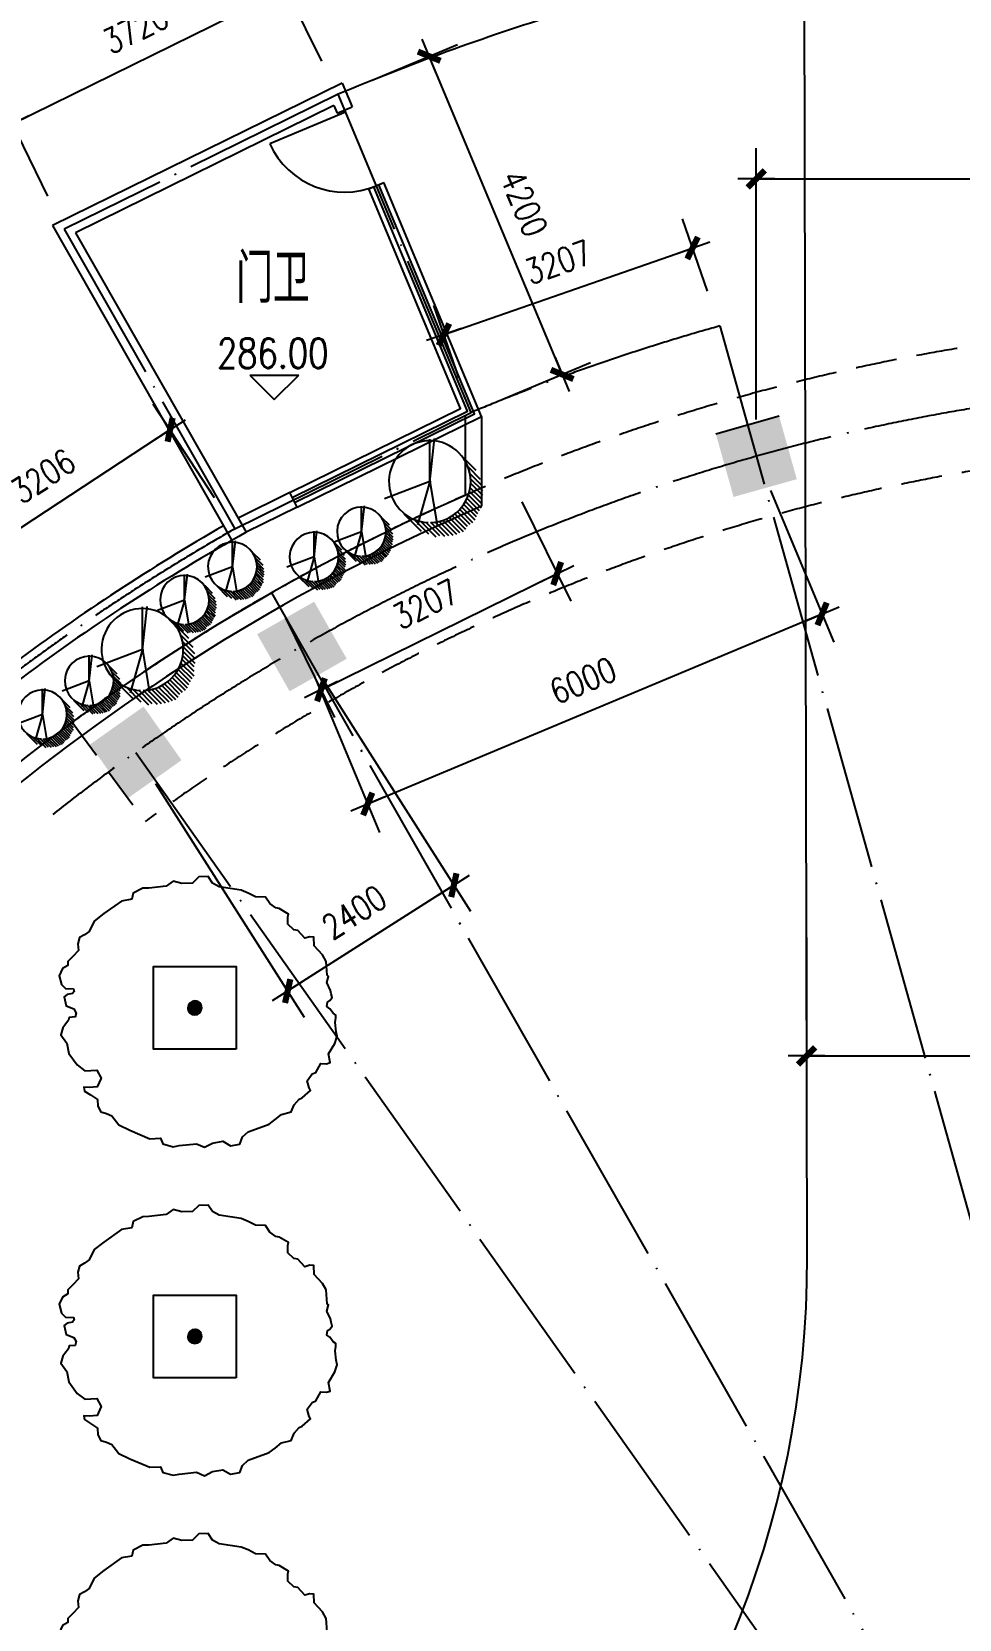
# Model space of a CAD drawing. Extents: x 325989 to 388989, y -418326 to -314916.
# Drawn here: x 343899 to 355199, y -344048 to -324717 of the extents above; entities that cross this region are included whole.
import ezdxf
from ezdxf.enums import TextEntityAlignment as Align

# ---------------------------------------------------------------- set-up
doc = ezdxf.new("R2010")
doc.units = 0
doc.header["$LTSCALE"] = 1000
doc.header["$MEASUREMENT"] = 0
for name, pattern in [('DASH', [0.35, 0.25, -0.1]), ('DOTE', [2.4200000000000004, 2, -0.2, 0.02, -0.2]), ('HIDDEN', [0.375, 0.25, -0.125])]:
    doc.linetypes.add(name, pattern=pattern)
doc.layers.get('0').update_dxf_attribs({"linetype": 'CONTINUOUS'})
doc.layers.get('DEFPOINTS').update_dxf_attribs({"color": 6, "linetype": 'CONTINUOUS'})
for name, color, linetype in [('0-TREE', 3, 'CONTINUOUS'), ('3', 84, 'CONTINUOUS'), ('7', 7, 'CONTINUOUS'), ('BB', 5, 'CONTINUOUS'), ('COLUMN', 7, 'CONTINUOUS'), ('DOTE', 1, 'DOTE'), ('LANDSCAPE-SHADOW', 15, 'CONTINUOUS'), ('LAYER1', 7, 'CONTINUOUS'), ('LAYER7', 8, 'CONTINUOUS'), ('LAYER8', 84, 'CONTINUOUS'), ('PUB_DIM', 84, 'CONTINUOUS'), ('PUB_TEXT', 7, 'CONTINUOUS'), ('WALL', 255, 'CONTINUOUS'), ('WINDOW', 84, 'CONTINUOUS')]:
    doc.layers.add(name, color=color, linetype=linetype)
doc.styles.add('DIM_FONT', font='SIMPLEX', dxfattribs={"width": 0.8})
doc.styles.add('HZ1', font='txt', dxfattribs={"width": 0.75, "height": 8, "bigfont": 'HZTXT.SHX'})
doc.dimstyles.new('DIMN', dxfattribs={"dimscale": 1.5, "dimtxt": 200, "dimasz": 1, "dimexe": 250, "dimexo": 300, "dimgap": 150, "dimtad": 1, "dimdec": 0, "dimzin": 0, "dimtxsty": 'DIM_FONT', "dimblk": '_DIMX', "dimblk1": '_DIMX', "dimblk2": '_DIMX', "dimsah": 1, "dimcen": 100, "dimdle": 250, "dimclrd": 3, "dimclre": 3, "dimclrt": 7, "dimazin": 3, "dimtfac": 1, "dimtdec": 0, "dimtix": 1, "dimtmove": 0, "dimatfit": 3, "dimtolj": 1, "dimtzin": 0})

# ---------------------------------------------------------------- blocks, each defined once
blk = doc.blocks.new('A$C145008A3')
at = {"layer": 'LAYER7'}
h = blk.add_hatch(dxfattribs=at)
h.set_pattern_fill('ANSI31', color=256, style=0)
h.set_pattern_definition([(45, (-105682.6530368356, 2901.078910894197), (-0.08838834764831843, 0.08838834764831845), [])])
h.paths.add_polyline_path([(750.4099624724768, 671.9057923479704, 1), (677.62124484792, 671.9057923479704, 1)])
blk.add_circle((714.0156036601984, 671.9057923479704), 36.39435881227337, dxfattribs=at)
at = {"layer": 'LAYER8'}
blk.add_lwpolyline([(683.275678093516, 18.86803067484652), (593.1056318603951, 12.26705728457091), (561.761507419651, 7.53474937718056), (507.2780742729083, 23.35284235819563), (495.6892391440924, 53.66177444418281), (439.8018290180626, 52.23676282764791), (337.4322283919319, 99.89646872024241), (280.8784105356899, 129.4276161440866), (245.614416678407, 177.2005528300942), (218.6127808833116, 190.1550033865788), (189.1162872881396, 199.7272884104023), (174.5889404930203, 229.5925666300864), (172.3514903856412, 264.3188566034733), (137.4024465482944, 290.0990538701335), (106.2792221100244, 310.4458816704646), (103.1736450458266, 331.0154633347156), (71.58112015901133, 341.7183700479509), (48.52215205971152, 376.2629363219603), (51.43271603505127, 423.0226113679528), (69.27517333941069, 447.6551262408611), (108.4750190307386, 456.8669674376433), (110.7809658503975, 470.6847939472354), (99.25148180068936, 479.8967645729135), (71.58112015901133, 479.8967645729135), (53.13404569897102, 489.1086057696666), (55.43999251857167, 537.4709985532972), (92.33389139029896, 560.5007956885675), (99.25148180068936, 583.5304633949418), (90.0279445706401, 601.954275217402), (60.05163610936143, 599.6513472754159), (53.13404569897102, 613.469173785008), (30.07532764808275, 634.1959135494253), (16.23989677877398, 645.7106826881936), (6.085910717956722e-05, 679.7145372824743), (23.39376792046824, 728.4388413911947), (22.95939353489666, 783.9110055714991), (54.13807514091604, 850.5277016504115), (88.51342370625935, 888.4410113351623), (150.865311610949, 895.8637030414684), (164.3765451250074, 941.538717214542), (136.3146822456911, 982.9256531569699), (94.74158585225814, 978.6375749263534), (67.05980056032422, 971.4863672110368), (66.8969101656985, 992.2884287786583), (94.43907511941507, 1017.269974980489), (124.9064230415679, 1048.218237400884), (121.6632159694855, 1082.865069957217), (131.3207456384844, 1114.64101634339), (158.9482341322873, 1128.726244581238), (183.5807294885453, 1145.759925843813), (210.9057072495052, 1198.477554135825), (262.1208199410175, 1236.522727473348), (355.7367129916965, 1299.665797294554), (411.1545803738118, 1307.034192202671), (417.8403869617323, 1338.786868532465), (469.164093249623, 1362.964000824897), (500.8624727812421, 1363.212214759522), (590.9504427760548, 1370.852093658599), (628.3983513334242, 1395.911206715013), (674.0733655065123, 1382.39997320094), (729.5455296868167, 1382.834347586511), (763.9751750503492, 1413.813636748731), (812.5133187080792, 1414.193714336099), (833.5868642666901, 1379.686502117998), (868.4198572739551, 1359.155924541366), (983.4893734706275, 1339.253638486698), (1018.291339736053, 1322.685358351519), (1056.096055824455, 1302.178050831251), (1108.62752366552, 1298.626857718991), (1129.701069224073, 1264.11964550089), (1160.595034846308, 1240.586318101341), (1178.456400074618, 1236.763640998121), (1227.235000981571, 1206.435913414243), (1223.381297136511, 1192.536845627343), (1220.712084788218, 1153.881175516828), (1251.660347208584, 1123.413827594733), (1272.49343551803, 1119.614420547878), (1307.489318919921, 1078.281781403624), (1335.171104211913, 1085.432989118955), (1355.99643583587, 1082.624156432445), (1356.353243366844, 1037.057735855764), (1398.33744408944, 988.845372987169), (1416.439266566973, 954.3148907127033), (1416.625427017949, 930.5411060640035), (1419.97722768641, 882.0262324625946), (1428.623572101991, 859.3829975546105), (1430.662717223866, 845.126277735777), (1418.427346395678, 832.9061212377273), (1405.172277982289, 806.429374349711), (1392.936657105631, 792.1726545308775), (1401.093737690069, 769.7692931422207), (1414.348806103459, 764.6775612680358), (1428.623572101991, 751.4391878240276), (1427.60387451679, 731.0723897561547), (1426.994506440533, 713.2180649760703), (1416.554094459832, 669.5648630718024), (1431.081441254952, 639.6995848521183), (1425.260106388305, 631.8078652759687), (1429.567941205198, 583.3685208597599), (1433.117172135739, 559.8604275292091), (1420.662063911514, 522.9158682242378), (1386.769247066259, 468.7090235458927), (1393.571939683185, 423.651844662334), (1373.446011885302, 417.6077559317782), (1344.984710644858, 420.3235137342126), (1316.913228666264, 374.0083886320172), (1296.935185490438, 366.9847960126972), (1271.154988223803, 332.035752175434), (1279.861000152276, 294.2787543796039), (1285.849400416861, 281.1572384252067), (1242.438133152245, 243.5462713900197), (1225.398601642795, 236.9663326370319), (1198.583212021345, 208.873816021176), (1183.189592130875, 171.4856028498943), (1131.867424514319, 159.7297023231586), (1097.751853805137, 133.5405050188747), (1065.983256273903, 111.7129771360233), (955.4663822404545, 73.98877930743402), (924.2893231976486, 48.24323586948231), (908.8957033071056, 10.85502269819335), (860.9000127572654, 3.60867621498619), (822.0329533649201, 28.79733499322538), (767.1807355936326, 20.51579615527953), (724.1939414195513, 4.909556082566269e-05)], close=True, dxfattribs=at)
blk = doc.blocks.new('A$C5CEE05E3')
at = {"layer": 'LAYER1', "xscale": 1.495, "yscale": 1.495, "zscale": 1.495}
blk.add_blockref('A$C145008A3', (0.000687822699546814, 0.0004590302705764771), dxfattribs=at)
blk = doc.blocks.new('*X35')
at = {"color": 0}
for p, q in [((36.49953315934675, 3.437857842069449), (36.34733064159876, 3.590060359817441)), ((36.55234181733764, 3.32848064158364), (36.39821577314543, 3.482606685775845)), ((36.57187219669068, 3.252381719735667), (36.42133697957988, 3.402916936846469)), ((36.57784438771928, 3.189840986212148), (36.43010105933679, 3.337584314594634)), ((36.56363590560809, 2.977775298343646), (36.40303612631737, 3.138375077634357)), ((36.56297032267975, 3.035009423766901), (36.41611101501686, 3.181868731429793)), ((36.56297032267976, 3.091577966261823), (36.42558556945302, 3.228962719488565)), ((36.57784438771928, 3.133272443717225), (36.43068392440833, 3.280432907028179)), ((36.42292566719403, 2.779074281788163), (36.26782347071129, 2.934176478270896)), ((36.45669478018817, 2.801873711288939), (36.29630268094992, 2.962265810527195)), ((36.48372977444442, 2.831407259527618), (36.32251176060083, 2.992625273371213)), ((36.50013052840865, 2.871575048058303), (36.34640997138408, 3.025295605082875)), ((36.51899232260518, 2.909281796356711), (36.36790792262022, 3.060366196341667)), ((36.53817379030291, 2.946668871153893), (36.38685791424332, 3.097984747213486)), ((35.828495275551, 2.694682163492102), (35.61630232874919, 2.906875110293917)), ((35.91759265354696, 2.662153327991064), (35.73623530737376, 2.843510674164269)), ((36.0102620144101, 2.626052509622853), (35.81982661305372, 2.816487910979231)), ((36.05314454421183, 2.639738522316046), (35.88700495389426, 2.805878112633621)), ((36.1153671275553, 2.634084481467498), (35.94533487993949, 2.804116729083307)), ((36.16460798652223, 2.641412164995502), (35.99766919534434, 2.80835095617338)), ((36.21600846685445, 2.646580227158195), (36.04545092394603, 2.817137770066621)), ((36.26001906183877, 2.659138174668808), (36.08952312340862, 2.829634113098954)), ((36.29940515512735, 2.676320623875152), (36.13042042736729, 2.845305351635203)), ((36.34240185782246, 2.689892463674966), (36.16849772547741, 2.863796596020012)), ((36.37021470732059, 2.718648156671753), (36.2039946154973, 2.884868248495038)), ((36.39028380518768, 2.755147601299589), (36.23707034425624, 2.908361062231027))]:
    blk.add_line(p, q, dxfattribs=at)
blk = doc.blocks.new('SHADOW')
at = {"layer": 'LANDSCAPE-SHADOW'}
blk.add_blockref('*X35', (-35.93123577406519, -3.303917904765657), dxfattribs=at)
blk = doc.blocks.new('T21')
blk.add_lwpolyline([(0.009110239070700743, -0.4999169966545196, 66.05861793680172), (-0.02115676652535114, -0.4995521906970204, 66.05861793680172)], format="xyb")
for points in [[(0, -0.005602330351450746), (0.05889626816047766, 0.527265593129556)], [(0, 0), (0, 0.5201558979169203)], [(0, 0), (-0.5543860298489278, -0.2122102387760076)], [(0, 0), (-0.1504323199268072, -0.5271541300263305)], [(0, 0), (0.08904643447457516, -0.5271541300263305)]]:
    blk.add_lwpolyline(points)
at = {"const_width": 0.02}
blk.add_lwpolyline([(-0.01000000000000156, -0.005602330351450746, 1), (0.00999999999999801, -0.005602330351450746, 1)], format="xyb", close=True, dxfattribs=at)
blk.add_blockref('SHADOW', (0, 0))
at = {"flags": 3}
for tag, p in [('BOT_NAME', (0, 3.75)), ('COM_NAME', (0, 1.25)), ('SIZE', (0, -1.25)), ('COST', (0, -3.75)), ('PLTYPE', (0, -6.25))]:
    blk.add_attdef(tag, p, '', height=0.25, dxfattribs=at)
blk = doc.blocks.new('A$C76F26389')
at = {"layer": '0-TREE', "xscale": 5190.900000000001, "yscale": 5190.900000000001, "zscale": 5190.900000000001}
blk.add_blockref('T21', (2877.762522393838, 3518.731239813264), dxfattribs=at)
blk = doc.blocks.new('_FZH')
blk.add_solid([(-0.5, -0.5), (0.5, -0.5), (-0.5, 0.5), (0.5, 0.5)])
blk = doc.blocks.new('_DIMX')
blk.add_line((-150, 0), (150, 0))
at = {"const_width": 50}
blk.add_lwpolyline([(-70, -70), (70, 70)], dxfattribs=at)
blk = doc.blocks.new('*D32')
at = {"color": 3, "linetype": 'BYBLOCK'}
for p, q in [((477727.4496075162, -335748.3942362276), (477727.4496075162, -337563.4467519292)), ((483727.2317822009, -335748.3942362276), (483727.2317822009, -337563.4467519292)), ((477728.9496075162, -337188.4467519292), (483725.7317822009, -337188.4467519292))]:
    blk.add_line(p, q, dxfattribs=at)
at = {"layer": 'DEFPOINTS', "color": 0, "linetype": 'BYBLOCK'}
for p in [(477727.4496075162, -335298.3942362276), (483727.2317822009, -335298.3942362276), (483727.2317822009, -337188.4467519292)]:
    blk.add_point(p, dxfattribs=at)
at = {"color": 3, "linetype": 'BYBLOCK', "xscale": 1.5, "yscale": 1.5, "zscale": 1.5, "rotation": 180}
blk.add_blockref('_DIMX', (477727.4496075162, -337188.4467519292), dxfattribs=at)
at = {"color": 3, "linetype": 'BYBLOCK', "xscale": 1.5, "yscale": 1.5, "zscale": 1.5}
blk.add_blockref('_DIMX', (483727.2317822009, -337188.4467519292), dxfattribs=at)
at = {"color": 7, "linetype": 'BYBLOCK', "insert": (480727.3406948586, -336813.4467519292), "char_height": 300, "attachment_point": 5, "style": 'DIM_FONT'}
blk.add_mtext('\\A1;6000', dxfattribs=at)
blk = doc.blocks.new('*D22')
at = {"color": 3, "linetype": 'BYBLOCK'}
for p, q in [((477115.825731538, -329438.6372978023), (477115.825731538, -326134.6969378601)), ((490415.5992450931, -329438.6372978023), (490415.5992450931, -326134.6969378601)), ((477117.325731538, -326509.6969378601), (490414.0992450931, -326509.6969378601))]:
    blk.add_line(p, q, dxfattribs=at)
at = {"layer": 'DEFPOINTS', "color": 0, "linetype": 'BYBLOCK'}
for p in [(490415.5992450931, -326509.6969378601), (477115.825731538, -329888.6372978023), (490415.5992450931, -329888.6372978023)]:
    blk.add_point(p, dxfattribs=at)
at = {"color": 3, "linetype": 'BYBLOCK', "xscale": 1.5, "yscale": 1.5, "zscale": 1.5, "rotation": 180}
blk.add_blockref('_DIMX', (477115.825731538, -326509.6969378601), dxfattribs=at)
at = {"color": 3, "linetype": 'BYBLOCK', "xscale": 1.5, "yscale": 1.5, "zscale": 1.5}
blk.add_blockref('_DIMX', (490415.5992450931, -326509.6969378601), dxfattribs=at)
at = {"color": 7, "linetype": 'BYBLOCK', "insert": (483765.7124883155, -326134.6969378601), "char_height": 300, "attachment_point": 5, "style": 'DIM_FONT'}
blk.add_mtext('\\A1;13300', dxfattribs=at)
blk = doc.blocks.new('M_A2ZXL')
blk.add_line((-0.471674735232727, 0), (-0.471674735232727, -0.9995987591916273))
blk.add_arc((-0.5000000000003999, 0), 1.0000000000008, 271.6231352199475, 0)
blk = doc.blocks.new('*D26')
at = {"color": 3, "linetype": 'BYBLOCK'}
for p, q in [((471822.1117977981, -325075.2582181982), (471224.9258104865, -323861.1044153594)), ((468053.3791144647, -325838.9467490704), (471389.0883334843, -324198.265973137)), ((468483.710582589, -326717.2630623004), (467886.5245952776, -325503.1092594616))]:
    blk.add_line(p, q, dxfattribs=at)
at = {"layer": 'DEFPOINTS', "color": 0, "linetype": 'BYBLOCK'}
for p in [(471390.434331579, -324197.6039390526), (472020.722023109, -325479.0576466301), (468682.3208078999, -327121.0624907323)]:
    blk.add_point(p, dxfattribs=at)
at = {"color": 3, "linetype": 'BYBLOCK', "xscale": 1.5, "yscale": 1.5, "zscale": 1.5}
for p, rotation in [((471390.434331579, -324197.6039390526), 26.19043490965781), ((468052.03311637, -325839.6087831548), 206.1904349096578)]:
    blk.add_blockref('_DIMX', p, dxfattribs=dict(at, rotation=rotation))
at = {"color": 7, "linetype": 'BYBLOCK', "insert": (469555.7252028821, -324682.1068374105), "char_height": 300, "attachment_point": 5, "rotation": 26.19043490965781, "style": 'DIM_FONT'}
blk.add_mtext('\\A1;3720', dxfattribs=at)
blk = doc.blocks.new('*D19')
at = {"layer": 'DEFPOINTS', "color": 0, "linetype": 'BYBLOCK'}
for p in [(347190.2504373051, -332202.9211333091), (345165.8594705931, -333492.0453375251), (347016.7885231728, -336398.6729858253)]:
    blk.add_point(p, dxfattribs=at)
at = {"layer": 'PUB_DIM', "color": 3, "linetype": 'BYBLOCK'}
for p, q in [((347431.9612255956, -332582.4944395676), (349242.6051467936, -335425.859870158)), ((345407.5702588836, -333871.6186437836), (347218.2141800816, -336714.9840743741)), ((349039.9142455307, -335110.3544842369), (347018.053767527, -336397.8672831977))]:
    blk.add_line(p, q, dxfattribs=at)
at = {"layer": 'PUB_DIM', "color": 3, "linetype": 'BYBLOCK', "xscale": 1.5, "yscale": 1.5, "zscale": 1.5}
for p, rotation in [((349041.1794898849, -335109.5487816093), 32.4888238104762), ((347016.7885231728, -336398.6729858253), 212.4888238104762)]:
    blk.add_blockref('_DIMX', p, dxfattribs=dict(at, rotation=rotation))
at = {"layer": 'PUB_DIM', "color": 7, "linetype": 'BYBLOCK', "insert": (347827.5583496201, -335437.7997951686), "char_height": 300, "attachment_point": 5, "rotation": 32.488823810476184, "style": 'DIM_FONT'}
blk.add_mtext('\\A1;2400', dxfattribs=at)
blk = doc.blocks.new('*D23')
at = {"layer": 'DEFPOINTS', "color": 0, "linetype": 'BYBLOCK'}
for p in [(349671.4325018828, -330036.1227735247), (350300.1852996239, -331314.4558500588), (346793.5004198055, -331451.6441908544)]:
    blk.add_point(p, dxfattribs=at)
at = {"layer": 'PUB_DIM', "color": 3, "linetype": 'BYBLOCK'}
for p, q in [((349870.0427271937, -330439.9222019567), (350465.6938207162, -331650.955373752)), ((347423.5992156413, -332729.3152333041), (350298.8393015291, -331315.1178841431)), ((346992.1106451164, -331855.4436192864), (347587.761738639, -333066.4767910817))]:
    blk.add_line(p, q, dxfattribs=at)
at = {"layer": 'PUB_DIM', "color": 3, "linetype": 'BYBLOCK', "xscale": 1.5, "yscale": 1.5, "zscale": 1.5}
for p, rotation in [((350300.1852996239, -331314.4558500588), 26.19043490965709), ((347422.2532175466, -332729.9772673885), 206.1904349096571)]:
    blk.add_blockref('_DIMX', p, dxfattribs=dict(at, rotation=rotation))
at = {"layer": 'PUB_DIM', "color": 7, "linetype": 'BYBLOCK', "insert": (348695.7107374928, -331685.7170350303), "char_height": 300, "attachment_point": 5, "rotation": 26.190434909657085, "style": 'DIM_FONT'}
blk.add_mtext('\\A1;3207', dxfattribs=at)
blk = doc.blocks.new('*D27')
at = {"color": 3, "linetype": 'BYBLOCK'}
for p, q in [((470516.4240827555, -330393.0069894665), (469768.7458389116, -329250.1771691694)), ((469972.7943935273, -329564.8062163968), (467292.2724249722, -331318.4951055381)), ((467833.3916515438, -332148.3383088954), (467085.7134076998, -331005.5084885982))]:
    blk.add_line(p, q, dxfattribs=at)
at = {"layer": 'DEFPOINTS', "color": 0, "linetype": 'BYBLOCK'}
for p in [(470762.7886258884, -330769.5763879668), (467291.0171936438, -331319.3163206819), (468079.7561946767, -332524.9077073958)]:
    blk.add_point(p, dxfattribs=at)
at = {"color": 3, "linetype": 'BYBLOCK', "xscale": 1.5, "yscale": 1.5, "zscale": 1.5}
for p, rotation in [((469974.0496248556, -329563.985001253), 33.19407995605933), ((467291.0171936438, -331319.3163206819), 213.1940799560593)]:
    blk.add_blockref('_DIMX', p, dxfattribs=dict(at, rotation=rotation))
at = {"color": 7, "linetype": 'BYBLOCK', "insert": (468427.2296233057, -330127.8428288838), "char_height": 300, "attachment_point": 5, "rotation": 33.19407995605936, "style": 'DIM_FONT'}
blk.add_mtext('\\A1;3206', dxfattribs=at)
blk = doc.blocks.new('*D25')
at = {"color": 3, "linetype": 'BYBLOCK'}
for p, q in [((472435.900307824, -325305.4863589669), (473476.8512346395, -324870.3017661949)), ((474750.2894446076, -328888.5579023059), (473131.4479016692, -325016.3284335298)), ((474055.8989926801, -329180.4836829743), (475096.8499194956, -328745.2990902023))]:
    blk.add_line(p, q, dxfattribs=at)
at = {"layer": 'DEFPOINTS', "color": 0, "linetype": 'BYBLOCK'}
for p in [(473130.8693307104, -325014.9445059141), (472020.722023109, -325479.05764663), (473640.720707965, -329354.0549706374)]:
    blk.add_point(p, dxfattribs=at)
at = {"color": 3, "linetype": 'BYBLOCK', "xscale": 1.5, "yscale": 1.5, "zscale": 1.5}
for p, rotation in [((473130.8693307104, -325014.9445059141), 112.6880717051283), ((474750.8680155664, -328889.9418299216), 292.6880717051284)]:
    blk.add_blockref('_DIMX', p, dxfattribs=dict(at, rotation=rotation))
at = {"color": 7, "linetype": 'BYBLOCK', "insert": (474286.8505770676, -326807.8004281985), "char_height": 300, "attachment_point": 5, "rotation": 292.6880717051283, "style": 'DIM_FONT'}
blk.add_mtext('\\A1;4200', dxfattribs=at)
blk = doc.blocks.new('*D40')
at = {"layer": 'DEFPOINTS', "color": 0, "linetype": 'BYBLOCK'}
for p in [(352279.9319103896, -328300.0661976396), (346818.73832695, -331551.4007945171), (356413.3577210719, -345586.9174946783), (359375.8476569512, -353572.7882456838), (359375.8476569512, -353572.7882456838)]:
    blk.add_point(p, dxfattribs=at)
at = {"layer": 'PUB_DIM', "color": 3, "linetype": 'BYBLOCK'}
blk.add_arc((359375.8476569512, -353572.7882456838), 8517.656853381144, 105.6934353561111, 119.682708054106, dxfattribs=at)
at = {"layer": 'PUB_DIM', "color": 3, "linetype": 'BYBLOCK', "xscale": 1.5, "yscale": 1.5, "zscale": 1.5}
for p, rotation in [((357073.3495468668, -345372.240658784), 15.68839032607173), ((355156.630759778, -346173.552673913), 209.6877530841454)]:
    blk.add_blockref('_DIMX', p, dxfattribs=dict(at, rotation=rotation))
at = {"layer": 'PUB_DIM', "color": 7, "linetype": 'BYBLOCK', "insert": (355945.8256552031, -345368.2593146903), "char_height": 300, "attachment_point": 5, "rotation": 22.68807170510852, "style": 'DIM_FONT'}
blk.add_mtext('\\A1;14.01°', dxfattribs=at)
blk = doc.blocks.new('*D41')
at = {"layer": 'DEFPOINTS', "color": 0, "linetype": 'BYBLOCK'}
for p in [(346818.73832695, -331551.4007945172), (345165.8594705931, -333492.0453375252), (354916.6194292369, -346312.1598716993), (359375.8476569511, -353572.7882456838), (359375.8476569512, -353572.7882456839)]:
    blk.add_point(p, dxfattribs=at)
at = {"layer": 'PUB_DIM', "color": 3, "linetype": 'BYBLOCK'}
blk.add_arc((359375.8476569513, -353572.7882456841), 8520.647907991326, 119.7028846322886, 125.2747629886651, dxfattribs=at)
at = {"layer": 'PUB_DIM', "color": 3, "linetype": 'BYBLOCK', "xscale": 1.5, "yscale": 1.5, "zscale": 1.5}
for p, rotation in [((355155.1491424309, -346170.9543633626), 29.69784137323662), ((354453.9652946475, -346617.4654793704), 215.2798062477171)]:
    blk.add_blockref('_DIMX', p, dxfattribs=dict(at, rotation=rotation))
at = {"layer": 'PUB_DIM', "color": 7, "linetype": 'BYBLOCK', "insert": (354597.6830609618, -346069.3427173562), "char_height": 300, "attachment_point": 5, "rotation": 32.48882381047684, "style": 'DIM_FONT'}
blk.add_mtext('\\A1;5.59°', dxfattribs=at)
blk = doc.blocks.new('*D18')
at = {"color": 3, "linetype": 'BYBLOCK'}
for p, q in [((477289.3970192011, -330303.8155825174), (478062.0450161561, -332151.9707375749)), ((472383.0757411842, -334119.6940981936), (477916.0183488211, -331806.5674046045)), ((471753.6865563326, -332618.0994180242), (472526.3345532877, -334466.2545730817))]:
    blk.add_line(p, q, dxfattribs=at)
at = {"layer": 'DEFPOINTS', "color": 0, "linetype": 'BYBLOCK'}
for p in [(477115.8257315381, -329888.6372978023), (477917.4022764369, -331805.9888336456), (471580.1152686696, -332202.9211333091)]:
    blk.add_point(p, dxfattribs=at)
at = {"color": 3, "linetype": 'BYBLOCK', "xscale": 1.5, "yscale": 1.5, "zscale": 1.5}
for p, rotation in [((477917.4022764369, -331805.9888336456), 22.68807170510912), ((472381.6918135685, -334120.2726691525), 202.6880717051091)]:
    blk.add_blockref('_DIMX', p, dxfattribs=dict(at, rotation=rotation))
at = {"color": 7, "linetype": 'BYBLOCK', "insert": (475004.9043052834, -332617.1488474698), "char_height": 300, "attachment_point": 5, "rotation": 22.688071705109113, "style": 'DIM_FONT'}
blk.add_mtext('\\A1;6000', dxfattribs=at)
blk = doc.blocks.new('*D24')
at = {"color": 3, "linetype": 'BYBLOCK'}
for p, q in [((476521.9127570143, -327875.0599305592), (476215.9619340046, -326995.7827226432)), ((473311.5392417224, -328403.4504382589), (476337.7819003975, -327350.4475584925)), ((473492.8367232253, -328929.0487035572), (473186.8859002156, -328049.7714956412))]:
    blk.add_line(p, q, dxfattribs=at)
at = {"layer": 'DEFPOINTS', "color": 0, "linetype": 'BYBLOCK'}
for p in [(476339.1985879544, -327349.9546118767), (476669.7967417539, -328300.0661976396), (473640.720707965, -329354.0549706374)]:
    blk.add_point(p, dxfattribs=at)
at = {"color": 3, "linetype": 'BYBLOCK', "xscale": 1.5, "yscale": 1.5, "zscale": 1.5}
for p, rotation in [((476339.1985879544, -327349.9546118767), 19.18570850058038), ((473310.1225541654, -328403.9433848747), 199.1857085005804)]:
    blk.add_blockref('_DIMX', p, dxfattribs=dict(at, rotation=rotation))
at = {"color": 7, "linetype": 'BYBLOCK', "insert": (474701.4239171101, -327522.7771091422), "char_height": 300, "attachment_point": 5, "rotation": 19.185708500580375, "style": 'DIM_FONT'}
blk.add_mtext('\\A1;3207', dxfattribs=at)

msp = doc.modelspace()

# ---------------------------------------------------------------- linework, layer by layer
at = {"layer": '3'}
for p, q in [((346554.9429795676, -328899.6806645619), (347151.1368220942, -328899.6806645704)), ((346554.9429795676, -328899.6806645619), (346853.0399008256, -329193.2966078195)), ((346853.0399008256, -329193.2966078195), (347151.1368220942, -328899.6806645704))]:
    msp.add_line(p, q, dxfattribs=at)
at = {"layer": 'BB'}
for q in [(353296.0129040712, -315665.7748649858), (353297.2899078334, -315665.7748649858)]:
    msp.add_line((353346.4895092857, -339636.9922641504), q, dxfattribs=at)
for centre, radius, start, end in [((359375.8476569512, -353572.7882456838), 30449.99999999999, 107.3121589710554, 112.6880717051284), ((341346.5138872237, -339661.1804781915), 12000, 270.2859897371652, 0.1154902931150215), ((341346.5138872237, -339661.1804781915), 12000, 270.2859897371652, 0.1154902931150215)]:
    msp.add_arc(centre, radius, start, end, dxfattribs=at)
at = {"layer": 'DOTE'}
for p, q in [((347630.8571917445, -325479.0576466301), (344292.4559765356, -327121.0624907323)), ((349250.8558766006, -329354.0549706375), (347630.8571917445, -325479.0576466301)), ((344292.4559765356, -327121.0624907323), (346372.9237945239, -330769.5763879669)), ((352279.9319103896, -328300.0661976396), (359375.8476569511, -353572.7882456837)), ((346372.923794524, -330769.5763879669), (349250.8558766006, -329354.0549706375)), ((346818.73832695, -331551.4007945172), (359375.8476569512, -353572.7882456838)), ((345165.8594705931, -333492.0453375251), (359375.8476569511, -353572.7882456837))]:
    msp.add_line(p, q, dxfattribs=at)
at = {"layer": 'DOTE', "linetype": 'BYBLOCK'}
msp.add_line((352232.7245147319, -329611.6573922557), (353002.94080572, -329395.4009123609), dxfattribs=at)
at = {"layer": 'DOTE'}
for radius, start, end in [(26249.99999999999, 105.6833452960321, 112.6880717051283), (24599.99999999999, 52.76809798943999, 128.2267624620311), (26249.99999999999, 119.6927981141846, 126.695361797924)]:
    msp.add_arc((359375.8476569512, -353572.7882456838), radius, start, end, dxfattribs=at)
at = {"layer": 'LAYER7'}
for points in [[(346389.7389578307, -337107.6023598435), (345382.938957821, -337107.6023598434), (345382.9389578208, -336100.8023598337), (346389.7389578307, -336100.8023598337)], [(346389.7389578307, -341107.6023598435), (345382.938957821, -341107.6023598434), (345382.9389578208, -340100.8023598337), (346389.7389578307, -340100.8023598337)]]:
    msp.add_lwpolyline(points, close=True, dxfattribs=at)
at = {"layer": 'LAYER8', "linetype": 'BYBLOCK'}
for p, q in [((349179.4005657175, -329402.2712606099), (349179.4005657175, -330363.8467205802)), ((349379.4005657175, -329402.2712606099), (349379.4005657175, -330494.7999115121))]:
    msp.add_line(p, q, dxfattribs=at)
for radius, start, end in [(25349.99999999999, 113.7174548529156, 128.2267624620312), (25149.99999999999, 113.4203010942727, 128.5865467154692)]:
    msp.add_arc((359375.8476569512, -353572.7882456838), radius, start, end, dxfattribs=at)
at = {"layer": 'WALL', "linetype": 'BYBLOCK'}
for p, q in [((347682.1147355653, -325342.4049709653), (344152.9272214654, -327078.2487537607)), ((347682.1147355653, -325342.4049709653), (347802.6947272777, -325630.8293688257)), ((347579.5996479237, -325615.7103222949), (344431.9847316057, -327163.8762277039)), ((347579.5996479237, -325615.7103222949), (347618.1710451822, -325707.9721633427)), ((347618.1710451822, -325707.9721633427), (347802.6947272777, -325630.8293688257)), ((348003.885017767, -326630.5905738206), (348188.4086998624, -326553.4477793036)), ((344152.9272214654, -327078.2487537607), (346338.1880918746, -330910.5381003367)), ((344431.9847316057, -327163.8762277039), (346512.4525495941, -330812.3901249385)), ((347043.0589756516, -330328.5264835523), (346413.1972723917, -330638.3262653028)), ((347131.3301869009, -330507.9928961887), (347043.0589756516, -330328.5264835523)), ((347131.3301869009, -330507.9928961887), (346512.4525495941, -330812.3901249385))]:
    msp.add_line(p, q, dxfattribs=at)
for centre, radius, start, end in [((359375.8476569512, -353572.7882456838), 26349.99999999999, 119.9102399246134, 126.5334836436087), ((358577.6504892826, -352433.3754362259), 24759.58333180732, 119.1637712682419, 126.9625436627242)]:
    msp.add_arc(centre, radius, start, end, dxfattribs=at)
at = {"layer": 'WINDOW', "linetype": 'HIDDEN', "ltscale": 2}
msp.add_line((344392.6423219123, -333124.6573313908), (345279.2225192518, -334334.605906201), dxfattribs=at)
at = {"layer": 'WINDOW', "linetype": 'BYBLOCK'}
for points in [[(347043.0589756516, -330328.5264835523), (349122.3111874835, -329305.8386806652), (348003.885017767, -326630.5905738206)], [(347072.6298314201, -330388.6477317855), (349208.4361291919, -329338.1435949465), (348065.700451269, -326604.7477376574)], [(347101.7593311324, -330447.8716479555), (349293.2756240091, -329369.9663463285), (348126.5932663605, -326579.2906154668)], [(347131.3301869009, -330507.9928961887), (349379.4005657175, -329402.2712606099), (348188.4086998625, -326553.4477793036)]]:
    msp.add_lwpolyline(points, dxfattribs=at)
at = {"layer": 'WINDOW', "linetype": 'HIDDEN', "ltscale": 2}
for radius, start, end in [(25349.99999999999, 53.77911405736059, 126.2318009535404), (23849.99999999999, 53.76462453456011, 126.2318009535405)]:
    msp.add_arc((359375.8476569512, -353572.7882456838), radius, start, end, dxfattribs=at)

# ---------------------------------------------------------------- block references
at = {"layer": 'COLUMN', "linetype": 'BYBLOCK', "xscale": 800, "yscale": 800, "zscale": 800}
for p, rotation in [((352725.9609001733, -329888.6372978024), 15.683345296), ((347190.2504373046, -332202.9211333093), 29.69279811400001), ((345165.8594705925, -333492.0453375255), 35.284849507)]:
    msp.add_blockref('_FZH', p, dxfattribs=dict(at, rotation=rotation))
at = {"layer": 'LAYER7', "xscale": -1.560000000038188, "yscale": 1.559999999997672, "zscale": 1.560000000015134, "rotation": 190.6488377405502}
for p in [(343960.2207961588, -335371.8859176025), (343960.2207961588, -339371.8859176025), (343960.2207961586, -343371.8859176025)]:
    msp.add_blockref('A$C5CEE05E3', p, dxfattribs=at)
at = {"layer": 'WINDOW', "linetype": 'BYBLOCK', "xscale": 1000, "yscale": 1000, "zscale": 1000, "rotation": 292.688071705}
msp.add_blockref('M_A2ZXL', (347903.2898725223, -326130.7099713231), dxfattribs=at)
at = {"layer": 'WINDOW'}
for p, xscale, yscale, zscale in [((348196.0776468775, -330870.5387235238), 0.192000000004191, 0.192000000004191, 0.192), ((347585.1294506032, -331210.7938804805), 0.1152000000025146, 0.1152000000025146, 0.1152), ((346013.263205953, -331638.1086248496), 0.1152000000025146, 0.1152000000025146, 0.1152), ((347007.2376387655, -331516.8434483309), 0.1152000000025146, 0.1152000000025146, 0.1152), ((345429.5919756843, -332042.3250804694), 0.1152000000025146, 0.1152000000025146, 0.1152), ((344693.7452359205, -332915.4426258397), 0.192000000004191, 0.192000000004191, 0.192), ((344267.9772883979, -333026.8153502198), 0.1152000000025146, 0.1152000000025146, 0.1152), ((343696.9889846135, -333435.8917759695), 0.1152000000025146, 0.1152000000025146, 0.1152)]:
    msp.add_blockref('A$C76F26389', p, dxfattribs=dict(at, xscale=xscale, yscale=yscale, zscale=zscale))

# ---------------------------------------------------------------- texts
at = {"layer": '7', "color": 7, "linetype": 'DASH', "style": 'HZ1', "width": 0.75}
msp.add_text('门卫', height=600, dxfattribs=at).set_placement((346836.7658992977, -327687.3585656444), align=Align.MIDDLE)
at = {"layer": 'PUB_TEXT', "linetype": 'CONTINUOUS', "style": 'DIM_FONT', "width": 0.8}
msp.add_text('286.00', height=360, dxfattribs=at).set_placement((346155.4887899088, -328812.3234931032))

# ---------------------------------------------------------------- dimensions: what is measured, and where the dimension line sits
at = {"layer": 'PUB_DIM', "linetype": 'BYBLOCK'}
for p1, p2, distance, picture, middle in [((344292.4559765355, -327121.0624907323), (347630.8571917445, -325479.0576466301), 1428.0707891271782, '*D26', (345165.8603715176, -324682.1068374105)), ((349250.8558766006, -329354.0549706375), (347630.8571917445, -325479.05764663), -1203.2572675699087, '*D25', (349896.9857457031, -326807.8004281985)), ((352725.9609001735, -329888.6372978023), (366025.7344137286, -329888.6372978023), 3378.940359942208, '*D22', (359375.8476569511, -326134.6969378601)), ((349250.8558766006, -329354.0549706375), (352279.9319103896, -328300.0661976396), 1005.9856682362508, '*D24', (350311.5590857456, -327522.7771091422)), ((346372.9237945239, -330769.5763879669), (343689.8913633121, -332524.9077073957), -1440.6803266056193, '*D27', (344037.3647919412, -330127.8428288838)), ((347190.2504373051, -332202.9211333091), (352725.9609001735, -329888.6372978023), -2078.163099790909, '*D18', (350615.039473919, -332617.1488474698))]:
    dim = msp.add_aligned_dim(p1=p1, p2=p2, distance=distance, dimstyle='DIMN', dxfattribs=at)
    dim.commit()
    dim.dimension.update_dxf_attribs({"geometry": picture, "text_midpoint": middle, "insert": (-124389.8648313645, 0)})
for base, line1, line2, picture, middle in [((356413.3577210719, -345586.9174946783), ((346818.73832695, -331551.4007945172), (359375.8476569512, -353572.7882456838)), ((352279.9319103896, -328300.0661976396), (359375.8476569512, -353572.7882456838)), '*D40', (355945.8256552031, -345368.2593146903)), ((354916.6194292369, -346312.1598716993), ((345165.8594705931, -333492.0453375251), (359375.8476569511, -353572.7882456837)), ((346818.73832695, -331551.4007945172), (359375.8476569512, -353572.7882456838)), '*D41', (354597.6830609618, -346069.3427173562))]:
    dim = msp.add_angular_dim_2l(base=base, line1=line1, line2=line2, dimstyle='DIMN', override={"dimdec": 2, "dimadec": 2, "dimtdec": 2}, dxfattribs=at)
    dim.commit()
    dim.dimension.update_dxf_attribs({"geometry": picture, "text_midpoint": middle})
for p1, p2, distance, picture, middle in [((346793.5004198054, -331451.6441908544), (349671.4325018827, -330036.1227735247), -1424.593112165171, '*D23', (348695.7107374928, -331685.7170350303)), ((347190.2504373051, -332202.9211333091), (345165.8594705931, -333492.0453375251), 3445.9284153253493, '*D19', (347827.5583496201, -335437.7997951686))]:
    dim = msp.add_aligned_dim(p1=p1, p2=p2, distance=distance, dimstyle='DIMN', dxfattribs=at)
    dim.commit()
    dim.dimension.update_dxf_attribs({"geometry": picture, "text_midpoint": middle})
dim = msp.add_linear_dim(base=(359337.3669508364, -337188.4467519292), p1=(353337.5847761518, -335298.3942362276), p2=(359337.3669508364, -335298.3942362276), dimstyle='DIMN', dxfattribs=at)
dim.commit()
dim.dimension.update_dxf_attribs({"geometry": '*D32', "text_midpoint": (356337.4758634941, -336813.4467519292), "insert": (-124389.8648313645, 0)})

doc.saveas('drawing.dxf')
